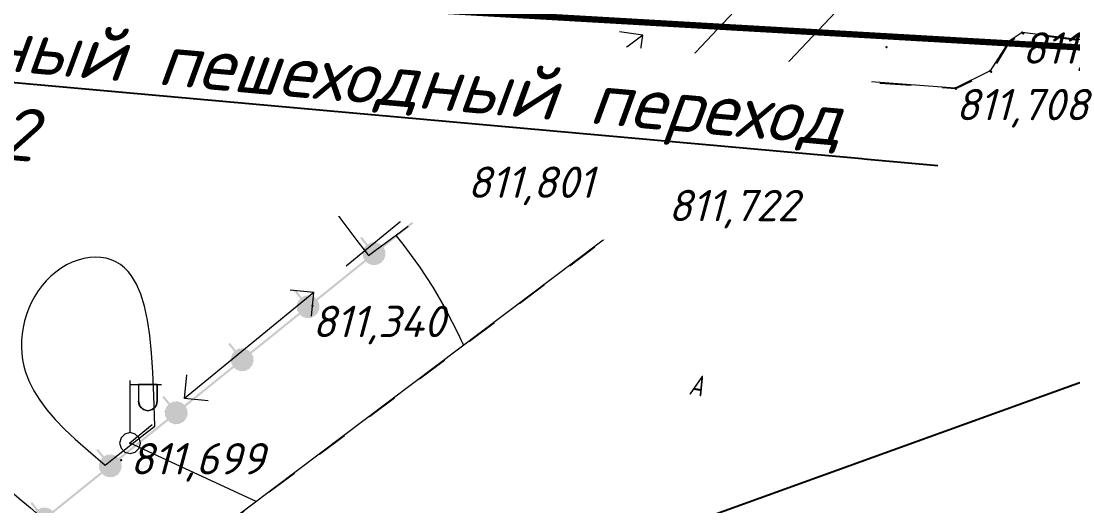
# Model space of a CAD drawing. Header units: metres. Extents: x 629572 to 645168, y 4785785 to 4790166.
# Drawn here: x 635490.9 to 635541.3, y 4788106.6 to 4788129.8 of the extents above; entities that cross this region are included whole.
import ezdxf
from ezdxf import colors
from ezdxf.entities.mleader import LeaderData, LeaderLine
from ezdxf.math import Vec2, Vec3

# ---------------------------------------------------------------- set-up
doc = ezdxf.new("R2010")
doc.units = ezdxf.units.M
for name, pattern in [('Сплошная', [0]), ('Сплошная_0_50', [0]), ('Штриховая 1.5-1.5', [3, 1.5, -1.5])]:
    doc.linetypes.add(name, pattern=pattern)
doc.layers.get('0').update_dxf_attribs({"linetype": 'CONTINUOUS'})
for name, color, linetype in [('Горизонтали', 7, 'CONTINUOUS'), ('Дороги', 7, 'CONTINUOUS'), ('Здания и строения', 7, 'CONTINUOUS'), ('красная линия', 7, 'CONTINUOUS'), ('Нурсултан', 7, 'CONTINUOUS'), ('Ограды металлические (H более 1м) на металлических круглых столбах с шагом', 7, 'CONTINUOUS'), ('пересечения с комуникациями', 7, 'CONTINUOUS'), ('Проезжие части улиц и тротуаров (без бортового камня)', 7, 'CONTINUOUS'), ('Тротуары и пешеходные дорожки (бордюр)', 7, 'CONTINUOUS'), ('Фонарь электр._ на мет.столб', 7, 'CONTINUOUS')]:
    doc.layers.add(name, color=color, linetype=linetype)
doc.layers.add('ЛЭП н.напряж. подзем.', color=10, linetype='SIL_KAB_NIZVOLT', lineweight=13)
doc.styles.add('ISOCPEUR', font='isocpeui.ttf')
doc.styles.get("Standard").update_dxf_attribs({"font": 'isocpeui.ttf'})
doc.linetypes.add('SIL_KAB_NIZVOLT', pattern='A,1,["<",Standard,S=1.6,R=0,X=-1,Y=-0.8],6,0,1,[">",Standard,S=1.6,R=0,X=-0.8,Y=-0.8],-2,8,-2', length=20)

# ---------------------------------------------------------------- blocks, each defined once
blk = doc.blocks.new('34 - 110.1.1 фонарь на  метал.столб')
at = {"color": 7, "linetype": 'Continuous', "lineweight": 0, "flags": 128}
for points in [[(0, 0.5), (0, 3)], [(0, 2.8), (1.5, 2.8)], [(0.4, 2.8), (0.4, 2)], [(1.3, 2.8), (1.3, 2)], [(1.3, 2), (1.266, 1.828), (1.168, 1.682), (1.022, 1.584), (0.85, 1.55), (0.678, 1.584), (0.532, 1.682), (0.434, 1.828), (0.4, 2)]]:
    blk.add_lwpolyline(points, dxfattribs=at)
at = {"color": 7, "linetype": 'Continuous', "lineweight": 0, "true_color": 0xffffff, "flags": 128}
blk.add_lwpolyline([(1.3, 2.8), (0.4, 2.8), (0.4, 2), (0.46, 1.775), (0.625, 1.61), (0.85, 1.55), (1.075, 1.61), (1.24, 1.775), (1.3, 2), (1.3, 2.8)], close=True, dxfattribs=at)
at = {"color": 7, "linetype": 'Continuous', "lineweight": 0, "flags": 128}
blk.add_lwpolyline([(0, 0.5), (-0.25, 0.433), (-0.433, 0.25), (-0.5, 0), (-0.433, -0.25), (-0.25, -0.433), (0, -0.5), (0.25, -0.433), (0.433, -0.25), (0.5, 0), (0.433, 0.25), (0.25, 0.433), (0, 0.5)], close=True, dxfattribs=at)
at = {"color": 7, "style": 'ISOCPEUR', "flags": 1}
for tag in ['X', 'Отметка', 'Имя объекта CREDO-III', 'Код объекта CREDO-III', 'Y']:
    blk.add_attdef(tag, (0, 0), '', height=2.5, dxfattribs=at)

msp = doc.modelspace()

# ---------------------------------------------------------------- hatches: boundary and pattern name
at = {"layer": 'Ограды металлические (H более 1м) на металлических круглых столбах с шагом'}
for points in [[(635522.393, 4788126.142), (635523.209, 4788126.909), (635523.183, 4788126.937), (635523.141, 4788126.981), (635522.324, 4788126.215), (635522.199, 4788126.304), (635522.186, 4788126.286), (635522.194, 4788126.298), (635522.199, 4788126.304), (635522.181, 4788126.312), (635522.17, 4788126.264), (635522.181, 4788126.312), (635522.113, 4788126.295), (635522.181, 4788126.312), (635521.991, 4788126.356), (635521.981, 4788126.359), (635521.972, 4788126.357), (635521.927, 4788126.324), (635521.899, 4788126.303), (635521.972, 4788126.357), (635521.779, 4788126.325), (635521.787, 4788126.276), (635521.784, 4788126.293), (635521.779, 4788126.325), (635521.761, 4788126.318), (635521.787, 4788126.276), (635521.761, 4788126.318), (635521.63, 4788126.237), (635521.316, 4788126.571), (635521.28, 4788126.537), (635521.451, 4788126.355), (635521.587, 4788126.21), (635521.588, 4788126.208), (635521.615, 4788126.18), (635521.615, 4788126.18), (635521.622, 4788126.173), (635521.628, 4788126.166), (635521.629, 4788126.165), (635521.629, 4788126.165), (635522.271, 4788125.481), (635522.275, 4788125.477), (635522.306, 4788125.443), (635522.34, 4788125.408), (635522.341, 4788125.406), (635522.347, 4788125.414), (635522.449, 4788125.557), (635522.46, 4788125.573), (635522.468, 4788125.591), (635522.497, 4788125.716), (635522.512, 4788125.781), (635522.515, 4788125.791), (635522.513, 4788125.8), (635522.497, 4788125.798), (635522.464, 4788125.792), (635522.513, 4788125.8), (635522.506, 4788125.845), (635522.481, 4788125.993), (635522.432, 4788125.985), (635522.481, 4788125.993), (635522.479, 4788126.003), (635522.474, 4788126.011), (635522.468, 4788126.007), (635522.451, 4788125.997), (635522.474, 4788126.011)], [(635514.096, 4788123.22), (635517.023, 4788122.789), (635517.038, 4788122.888), (635514.111, 4788123.319), (635514.103, 4788123.473), (635514.098, 4788123.491), (635514.043, 4788123.534), (635514.098, 4788123.491), (635514.014, 4788123.668), (635513.969, 4788123.646), (635513.999, 4788123.661), (635514.014, 4788123.668), (635514.003, 4788123.683), (635513.858, 4788123.814), (635513.851, 4788123.821), (635513.841, 4788123.824), (635513.825, 4788123.777), (635513.841, 4788123.824), (635513.821, 4788123.822), (635513.74, 4788123.811), (635513.841, 4788123.824), (635513.696, 4788123.876), (635513.763, 4788124.33), (635513.714, 4788124.337), (635513.677, 4788124.09), (635513.642, 4788123.853), (635513.642, 4788123.853), (635513.641, 4788123.843), (635513.639, 4788123.833), (635513.639, 4788123.833), (635513.633, 4788123.792), (635513.503, 4788122.904), (635513.495, 4788122.853), (635513.488, 4788122.805), (635513.488, 4788122.803), (635513.498, 4788122.803), (635513.673, 4788122.812), (635513.693, 4788122.813), (635513.702, 4788122.814), (635513.711, 4788122.818), (635513.827, 4788122.873), (635513.888, 4788122.902), (635513.897, 4788122.906), (635513.903, 4788122.913), (635513.891, 4788122.924), (635513.866, 4788122.947), (635513.903, 4788122.913), (635513.934, 4788122.947), (635514.034, 4788123.058), (635514.044, 4788123.075), (635514.037, 4788123.077), (635513.997, 4788123.091), (635514.044, 4788123.075)], [(635511.402, 4788121.541), (635513.599, 4788123.309), (635513.54, 4788123.383), (635513.537, 4788123.387), (635511.339, 4788121.619), (635511.221, 4788121.718), (635511.204, 4788121.728), (635511.189, 4788121.68), (635511.212, 4788121.708), (635511.189, 4788121.68), (635511.204, 4788121.728), (635511.018, 4788121.786), (635511.012, 4788121.767), (635511.013, 4788121.77), (635511.018, 4788121.786), (635511.009, 4788121.789), (635510.999, 4788121.788), (635510.804, 4788121.771), (635510.809, 4788121.721), (635510.786, 4788121.765), (635510.774, 4788121.749), (635510.749, 4788121.713), (635510.786, 4788121.765), (635510.649, 4788121.694), (635510.361, 4788122.052), (635510.283, 4788121.989), (635510.571, 4788121.631), (635510.485, 4788121.529), (635510.472, 4788121.513), (635510.463, 4788121.496), (635510.494, 4788121.486), (635510.511, 4788121.481), (635510.463, 4788121.496), (635510.424, 4788121.374), (635510.404, 4788121.31), (635510.401, 4788121.301), (635510.402, 4788121.291), (635510.406, 4788121.245), (635510.42, 4788121.096), (635510.425, 4788121.078), (635510.432, 4788121.081), (635510.432, 4788121.081), (635510.425, 4788121.078), (635510.515, 4788120.905), (635510.52, 4788120.896), (635510.528, 4788120.889), (635510.553, 4788120.92), (635510.528, 4788120.889), (635510.626, 4788120.867), (635510.587, 4788120.876), (635510.528, 4788120.889), (635510.677, 4788120.764), (635510.685, 4788120.758), (635510.694, 4788120.755), (635510.763, 4788120.767), (635510.694, 4788120.755), (635510.88, 4788120.696), (635510.89, 4788120.693), (635510.9, 4788120.694), (635510.947, 4788120.724), (635510.976, 4788120.742), (635510.9, 4788120.694), (635511.094, 4788120.712), (635511.113, 4788120.717), (635511.125, 4788120.734), (635511.172, 4788120.801), (635511.113, 4788120.717), (635511.286, 4788120.807), (635511.295, 4788120.812), (635511.301, 4788120.82), (635511.27, 4788120.845), (635511.301, 4788120.82), (635511.413, 4788120.954), (635511.426, 4788120.969), (635511.388, 4788121.001), (635511.426, 4788120.969), (635511.433, 4788120.977), (635511.436, 4788120.986), (635511.405, 4788120.996), (635511.402, 4788120.997), (635511.436, 4788120.986), (635511.474, 4788121.109), (635511.494, 4788121.172), (635511.497, 4788121.182), (635511.496, 4788121.192), (635511.492, 4788121.237), (635511.479, 4788121.386), (635511.429, 4788121.382), (635511.479, 4788121.386), (635511.478, 4788121.396), (635511.473, 4788121.405), (635511.467, 4788121.401), (635511.467, 4788121.401), (635511.473, 4788121.405)], [(635519.793, 4788123.537), (635519.732, 4788123.572), (635519.707, 4788123.587), (635519.468, 4788123.167), (635518.73, 4788122.638), (635518.118, 4788122.729), (635518.111, 4788122.882), (635518.061, 4788122.88), (635518.103, 4788122.882), (635518.111, 4788122.882), (635518.106, 4788122.901), (635518.05, 4788122.944), (635518.106, 4788122.901), (635518.022, 4788123.078), (635517.991, 4788123.063), (635518.007, 4788123.07), (635518.022, 4788123.078), (635518.018, 4788123.087), (635518.011, 4788123.093), (635517.977, 4788123.056), (635518.011, 4788123.093), (635517.957, 4788123.108), (635517.923, 4788123.117), (635518.011, 4788123.093), (635517.866, 4788123.224), (635517.832, 4788123.187), (635517.849, 4788123.234), (635517.829, 4788123.231), (635517.749, 4788123.221), (635517.849, 4788123.234), (635517.704, 4788123.286), (635517.771, 4788123.74), (635517.672, 4788123.754), (635517.605, 4788123.3), (635517.471, 4788123.294), (635517.451, 4788123.293), (635517.432, 4788123.288), (635517.446, 4788123.259), (635517.454, 4788123.243), (635517.432, 4788123.288), (635517.316, 4788123.233), (635517.256, 4788123.204), (635517.24, 4788123.193), (635517.253, 4788123.182), (635517.278, 4788123.159), (635517.24, 4788123.193), (635517.21, 4788123.159), (635517.11, 4788123.048), (635517.147, 4788123.014), (635517.11, 4788123.048), (635517.1, 4788123.031), (635517.107, 4788123.029), (635517.128, 4788123.021), (635517.1, 4788123.031), (635517.034, 4788122.848), (635517.071, 4788122.834), (635517.072, 4788122.834), (635517.034, 4788122.848), (635517.031, 4788122.838), (635517.031, 4788122.828), (635517.041, 4788122.633), (635517.041, 4788122.623), (635517.046, 4788122.614), (635517.129, 4788122.438), (635517.141, 4788122.422), (635517.174, 4788122.46), (635517.141, 4788122.422), (635517.286, 4788122.292), (635517.293, 4788122.285), (635517.302, 4788122.282), (635517.319, 4788122.329), (635517.302, 4788122.282), (635517.323, 4788122.284), (635517.4, 4788122.294), (635517.302, 4788122.282), (635517.486, 4788122.216), (635517.496, 4788122.213), (635517.505, 4788122.213), (635517.68, 4788122.222), (635517.7, 4788122.223), (635517.71, 4788122.224), (635517.719, 4788122.228), (635517.835, 4788122.283), (635517.895, 4788122.311), (635517.911, 4788122.323), (635517.899, 4788122.334), (635517.874, 4788122.357), (635517.911, 4788122.323), (635517.942, 4788122.357), (635518.042, 4788122.468), (635518.005, 4788122.501), (635518.024, 4788122.495), (635518.005, 4788122.501), (635518.042, 4788122.468), (635518.049, 4788122.475), (635518.052, 4788122.484), (635518.104, 4788122.63), (635518.736, 4788122.537), (635518.739, 4788122.559), (635518.743, 4788122.586), (635518.759, 4788122.564), (635518.772, 4788122.545), (635519.535, 4788123.092), (635519.506, 4788123.133), (635519.549, 4788123.108)], [(635517.866, 4788123.224), (635517.859, 4788123.231), (635517.849, 4788123.234), (635517.832, 4788123.187), (635517.844, 4788123.2)], [(635510.804, 4788121.771), (635510.794, 4788121.77), (635510.786, 4788121.765), (635510.809, 4788121.721), (635510.807, 4788121.739)], [(635508.246, 4788119.002), (635510.551, 4788120.857), (635510.489, 4788120.935), (635508.183, 4788119.08), (635508.065, 4788119.179), (635508.057, 4788119.185), (635508.048, 4788119.188), (635508.033, 4788119.141), (635508.048, 4788119.188), (635507.862, 4788119.247), (635507.847, 4788119.199), (635507.842, 4788119.249), (635507.795, 4788119.219), (635507.783, 4788119.211), (635507.842, 4788119.249), (635507.648, 4788119.232), (635507.652, 4788119.19), (635507.651, 4788119.199), (635507.648, 4788119.232), (635507.629, 4788119.226), (635507.618, 4788119.21), (635507.57, 4788119.142), (635507.629, 4788119.226), (635507.493, 4788119.155), (635507.205, 4788119.512), (635507.127, 4788119.45), (635507.415, 4788119.092), (635507.329, 4788118.989), (635507.316, 4788118.974), (635507.354, 4788118.942), (635507.316, 4788118.974), (635507.307, 4788118.957), (635507.337, 4788118.947), (635507.34, 4788118.946), (635507.307, 4788118.957), (635507.268, 4788118.834), (635507.248, 4788118.771), (635507.296, 4788118.756), (635507.246, 4788118.751), (635507.25, 4788118.706), (635507.263, 4788118.557), (635507.264, 4788118.547), (635507.269, 4788118.538), (635507.275, 4788118.542), (635507.313, 4788118.561), (635507.269, 4788118.538), (635507.359, 4788118.365), (635507.393, 4788118.383), (635507.394, 4788118.384), (635507.359, 4788118.365), (635507.364, 4788118.357), (635507.371, 4788118.35), (635507.469, 4788118.328), (635507.431, 4788118.337), (635507.371, 4788118.35), (635507.521, 4788118.225), (635507.528, 4788118.219), (635507.538, 4788118.216), (635507.724, 4788118.157), (635507.739, 4788118.205), (635507.729, 4788118.173), (635507.724, 4788118.157), (635507.734, 4788118.154), (635507.743, 4788118.155), (635507.791, 4788118.185), (635507.808, 4788118.195), (635507.743, 4788118.155), (635507.938, 4788118.172), (635507.956, 4788118.178), (635507.968, 4788118.194), (635508.016, 4788118.261), (635507.956, 4788118.178), (635508.129, 4788118.268), (635508.138, 4788118.273), (635508.145, 4788118.28), (635508.257, 4788118.415), (635508.27, 4788118.43), (635508.279, 4788118.447), (635508.248, 4788118.457), (635508.232, 4788118.462), (635508.279, 4788118.447), (635508.318, 4788118.569), (635508.338, 4788118.633), (635508.29, 4788118.648), (635508.338, 4788118.633), (635508.341, 4788118.643), (635508.34, 4788118.652), (635508.336, 4788118.698), (635508.323, 4788118.847), (635508.317, 4788118.866), (635508.31, 4788118.862), (635508.273, 4788118.842), (635508.317, 4788118.866)], [(635507.862, 4788119.247), (635507.852, 4788119.25), (635507.842, 4788119.249), (635507.847, 4788119.199), (635507.857, 4788119.231)], [(635505.089, 4788116.463), (635507.395, 4788118.318), (635507.332, 4788118.395), (635505.027, 4788116.541), (635504.909, 4788116.64), (635504.901, 4788116.646), (635504.891, 4788116.649), (635504.823, 4788116.637), (635504.891, 4788116.649), (635504.705, 4788116.707), (635504.696, 4788116.71), (635504.686, 4788116.71), (635504.69, 4788116.66), (635504.686, 4788116.71), (635504.639, 4788116.68), (635504.61, 4788116.661), (635504.686, 4788116.71), (635504.492, 4788116.692), (635504.473, 4788116.687), (635504.496, 4788116.642), (635504.473, 4788116.687), (635504.461, 4788116.67), (635504.414, 4788116.603), (635504.473, 4788116.687), (635504.336, 4788116.616), (635504.049, 4788116.973), (635503.971, 4788116.91), (635504.258, 4788116.553), (635504.172, 4788116.45), (635504.16, 4788116.435), (635504.198, 4788116.403), (635504.16, 4788116.435), (635504.153, 4788116.427), (635504.15, 4788116.418), (635504.181, 4788116.408), (635504.184, 4788116.407), (635504.15, 4788116.418), (635504.112, 4788116.295), (635504.092, 4788116.231), (635504.139, 4788116.216), (635504.092, 4788116.231), (635504.09, 4788116.212), (635504.094, 4788116.167), (635504.107, 4788116.018), (635504.157, 4788116.022), (635504.107, 4788116.018), (635504.108, 4788116.008), (635504.112, 4788115.999), (635504.203, 4788115.826), (635504.207, 4788115.817), (635504.215, 4788115.811), (635504.241, 4788115.842), (635504.215, 4788115.811), (635504.364, 4788115.686), (635504.382, 4788115.676), (635504.568, 4788115.618), (635504.587, 4788115.616), (635504.583, 4788115.666), (635504.573, 4788115.635), (635504.583, 4788115.666), (635504.587, 4788115.616), (635504.781, 4788115.633), (635504.777, 4788115.683), (635504.779, 4788115.665), (635504.781, 4788115.633), (635504.791, 4788115.634), (635504.8, 4788115.638), (635504.973, 4788115.729), (635504.955, 4788115.764), (635504.973, 4788115.729), (635504.982, 4788115.733), (635504.988, 4788115.741), (635505.101, 4788115.875), (635505.114, 4788115.891), (635505.123, 4788115.908), (635505.092, 4788115.917), (635505.075, 4788115.923), (635505.123, 4788115.908), (635505.161, 4788116.03), (635505.181, 4788116.094), (635505.183, 4788116.113), (635505.179, 4788116.158), (635505.166, 4788116.307), (635505.116, 4788116.303), (635505.166, 4788116.307), (635505.161, 4788116.326)], [(635507.248, 4788118.771), (635507.245, 4788118.761), (635507.246, 4788118.751), (635507.262, 4788118.753), (635507.296, 4788118.756)], [(635501.933, 4788113.923), (635504.239, 4788115.778), (635504.176, 4788115.856), (635501.87, 4788114.001), (635501.752, 4788114.1), (635501.735, 4788114.11), (635501.549, 4788114.168), (635501.54, 4788114.171), (635501.53, 4788114.17), (635501.335, 4788114.153), (635501.34, 4788114.103), (635501.317, 4788114.148), (635501.305, 4788114.131), (635501.28, 4788114.095), (635501.317, 4788114.148), (635501.18, 4788114.076), (635500.892, 4788114.434), (635500.814, 4788114.371), (635501.102, 4788114.014), (635501.016, 4788113.911), (635501.003, 4788113.895), (635500.994, 4788113.878), (635501.025, 4788113.869), (635501.042, 4788113.863), (635500.994, 4788113.878), (635500.955, 4788113.756), (635500.935, 4788113.692), (635500.933, 4788113.673), (635500.937, 4788113.628), (635500.95, 4788113.478), (635500.956, 4788113.46), (635500.963, 4788113.463), (635500.963, 4788113.463), (635500.956, 4788113.46), (635501.046, 4788113.287), (635501.051, 4788113.278), (635501.058, 4788113.272), (635501.084, 4788113.302), (635501.058, 4788113.272), (635501.156, 4788113.249), (635501.118, 4788113.258), (635501.058, 4788113.272), (635501.208, 4788113.146), (635501.216, 4788113.14), (635501.225, 4788113.137), (635501.294, 4788113.149), (635501.225, 4788113.137), (635501.411, 4788113.079), (635501.421, 4788113.076), (635501.431, 4788113.076), (635501.478, 4788113.106), (635501.507, 4788113.125), (635501.431, 4788113.076), (635501.625, 4788113.094), (635501.644, 4788113.099), (635501.656, 4788113.116), (635501.703, 4788113.183), (635501.644, 4788113.099), (635501.817, 4788113.189), (635501.826, 4788113.194), (635501.832, 4788113.202), (635501.801, 4788113.227), (635501.832, 4788113.202), (635501.944, 4788113.336), (635501.957, 4788113.351), (635501.919, 4788113.383), (635501.957, 4788113.351), (635501.964, 4788113.359), (635501.967, 4788113.368), (635501.936, 4788113.378), (635501.933, 4788113.379), (635501.967, 4788113.368), (635502.005, 4788113.491), (635502.025, 4788113.554), (635501.977, 4788113.569), (635501.978, 4788113.57), (635501.977, 4788113.569), (635502.025, 4788113.554), (635502.027, 4788113.574), (635502.023, 4788113.619), (635502.01, 4788113.768), (635501.96, 4788113.764), (635502.01, 4788113.768), (635502.009, 4788113.778), (635502.004, 4788113.787)], [(635501.335, 4788114.153), (635501.325, 4788114.152), (635501.317, 4788114.148), (635501.34, 4788114.103), (635501.338, 4788114.121)], [(635498.777, 4788111.384), (635501.082, 4788113.239), (635501.02, 4788113.317), (635498.714, 4788111.462), (635498.596, 4788111.561), (635498.588, 4788111.567), (635498.579, 4788111.57), (635498.564, 4788111.523), (635498.579, 4788111.57), (635498.393, 4788111.629), (635498.378, 4788111.581), (635498.388, 4788111.613), (635498.393, 4788111.629), (635498.383, 4788111.632), (635498.373, 4788111.631), (635498.326, 4788111.601), (635498.314, 4788111.594), (635498.373, 4788111.631), (635498.179, 4788111.614), (635498.183, 4788111.564), (635498.182, 4788111.581), (635498.179, 4788111.614), (635498.16, 4788111.608), (635498.148, 4788111.592), (635498.101, 4788111.525), (635498.16, 4788111.608), (635498.024, 4788111.537), (635497.736, 4788111.895), (635497.658, 4788111.832), (635497.946, 4788111.474), (635497.86, 4788111.371), (635497.847, 4788111.356), (635497.837, 4788111.339), (635497.868, 4788111.329), (635497.885, 4788111.324), (635497.837, 4788111.339), (635497.799, 4788111.217), (635497.779, 4788111.153), (635497.827, 4788111.138), (635497.777, 4788111.133), (635497.781, 4788111.088), (635497.794, 4788110.939), (635497.795, 4788110.929), (635497.8, 4788110.92), (635497.806, 4788110.924), (635497.844, 4788110.944), (635497.8, 4788110.92), (635497.89, 4788110.747), (635497.924, 4788110.765), (635497.925, 4788110.766), (635497.89, 4788110.747), (635497.895, 4788110.739), (635497.902, 4788110.732), (635498, 4788110.71), (635497.962, 4788110.719), (635497.902, 4788110.732), (635498.052, 4788110.607), (635498.059, 4788110.601), (635498.069, 4788110.598), (635498.255, 4788110.539), (635498.27, 4788110.587), (635498.26, 4788110.555), (635498.255, 4788110.539), (635498.264, 4788110.536), (635498.274, 4788110.537), (635498.322, 4788110.567), (635498.339, 4788110.578), (635498.274, 4788110.537), (635498.469, 4788110.554), (635498.487, 4788110.56), (635498.499, 4788110.576), (635498.547, 4788110.644), (635498.487, 4788110.56), (635498.66, 4788110.65), (635498.669, 4788110.655), (635498.676, 4788110.662), (635498.788, 4788110.797), (635498.801, 4788110.812), (635498.81, 4788110.829), (635498.779, 4788110.839), (635498.762, 4788110.844), (635498.81, 4788110.829), (635498.849, 4788110.951), (635498.869, 4788111.015), (635498.821, 4788111.03), (635498.869, 4788111.015), (635498.872, 4788111.025), (635498.871, 4788111.035), (635498.867, 4788111.08), (635498.854, 4788111.229), (635498.848, 4788111.248), (635498.841, 4788111.244), (635498.804, 4788111.225), (635498.848, 4788111.248)], [(635495.62, 4788108.845), (635497.926, 4788110.7), (635497.863, 4788110.778), (635495.558, 4788108.923), (635495.44, 4788109.022), (635495.432, 4788109.028), (635495.422, 4788109.031), (635495.407, 4788108.983), (635495.422, 4788109.031), (635495.354, 4788109.019), (635495.422, 4788109.031), (635495.236, 4788109.09), (635495.227, 4788109.093), (635495.217, 4788109.092), (635495.17, 4788109.062), (635495.141, 4788109.044), (635495.217, 4788109.092), (635495.023, 4788109.074), (635495.004, 4788109.069), (635494.992, 4788109.052), (635494.945, 4788108.985), (635495.004, 4788109.069), (635494.867, 4788108.998), (635494.58, 4788109.355), (635494.502, 4788109.293), (635494.789, 4788108.935), (635494.703, 4788108.832), (635494.69, 4788108.817), (635494.729, 4788108.785), (635494.69, 4788108.817), (635494.684, 4788108.809), (635494.681, 4788108.8), (635494.712, 4788108.79), (635494.714, 4788108.789), (635494.681, 4788108.8), (635494.643, 4788108.677), (635494.623, 4788108.614), (635494.621, 4788108.594), (635494.625, 4788108.549), (635494.638, 4788108.4), (635494.688, 4788108.404), (635494.638, 4788108.4), (635494.639, 4788108.39), (635494.643, 4788108.381), (635494.734, 4788108.208), (635494.738, 4788108.199), (635494.746, 4788108.193), (635494.771, 4788108.224), (635494.746, 4788108.193), (635494.895, 4788108.068), (635494.913, 4788108.058), (635495.099, 4788108), (635495.118, 4788107.998), (635495.114, 4788108.048), (635495.104, 4788108.017), (635495.114, 4788108.048), (635495.118, 4788107.998), (635495.312, 4788108.015), (635495.308, 4788108.065), (635495.31, 4788108.047), (635495.312, 4788108.015), (635495.322, 4788108.016), (635495.331, 4788108.021), (635495.343, 4788108.037), (635495.368, 4788108.073), (635495.331, 4788108.021), (635495.504, 4788108.111), (635495.486, 4788108.146), (635495.504, 4788108.111), (635495.513, 4788108.115), (635495.519, 4788108.123), (635495.632, 4788108.257), (635495.644, 4788108.273), (635495.654, 4788108.29), (635495.623, 4788108.299), (635495.606, 4788108.305), (635495.654, 4788108.29), (635495.692, 4788108.412), (635495.712, 4788108.476), (635495.714, 4788108.495), (635495.71, 4788108.541), (635495.697, 4788108.69), (635495.647, 4788108.685), (635495.697, 4788108.69), (635495.692, 4788108.708)], [(635497.779, 4788111.153), (635497.776, 4788111.143), (635497.777, 4788111.133), (635497.793, 4788111.135), (635497.827, 4788111.138)], [(635492.464, 4788106.306), (635494.77, 4788108.16), (635494.707, 4788108.238), (635492.401, 4788106.384), (635492.283, 4788106.482), (635492.266, 4788106.492), (635492.08, 4788106.55), (635492.074, 4788106.531), (635492.075, 4788106.534), (635492.08, 4788106.55), (635492.07, 4788106.553), (635492.061, 4788106.552), (635491.866, 4788106.535), (635491.871, 4788106.485), (635491.869, 4788106.503), (635491.866, 4788106.535), (635491.856, 4788106.534), (635491.848, 4788106.53), (635491.836, 4788106.513), (635491.811, 4788106.478), (635491.848, 4788106.53), (635491.711, 4788106.458), (635491.423, 4788106.816), (635491.345, 4788106.753), (635491.633, 4788106.396), (635491.547, 4788106.293), (635491.534, 4788106.278), (635491.527, 4788106.265), (635491.53, 4788106.261), (635491.492, 4788106.145), (635491.47, 4788106.082), (635491.468, 4788106.062), (635491.484, 4788106.063), (635491.518, 4788106.066), (635491.468, 4788106.062), (635491.471, 4788106.017), (635491.481, 4788105.868), (635491.482, 4788105.858), (635491.486, 4788105.849), (635491.493, 4788105.852), (635491.531, 4788105.871), (635491.486, 4788105.849), (635491.573, 4788105.674), (635491.608, 4788105.691), (635491.609, 4788105.692), (635491.573, 4788105.674), (635491.578, 4788105.665), (635491.585, 4788105.659), (635491.732, 4788105.531), (635491.74, 4788105.524), (635491.749, 4788105.521), (635491.934, 4788105.459), (635491.95, 4788105.506), (635491.94, 4788105.475), (635491.934, 4788105.459), (635491.944, 4788105.456), (635491.954, 4788105.456), (635492.002, 4788105.485), (635492.031, 4788105.503), (635491.954, 4788105.456), (635492.148, 4788105.47), (635492.154, 4788105.47), (635492.153, 4788105.471), (635492.148, 4788105.478), (635492.121, 4788105.513), (635492.119, 4788105.515), (635492.118, 4788105.516), (635492.108, 4788105.529), (635492.097, 4788105.543), (635492.08, 4788105.565), (635492.028, 4788105.633), (635491.844, 4788105.871), (635492.032, 4788105.637), (635491.72, 4788106.344), (635492.032, 4788105.637), (635492.086, 4788105.57), (635492.093, 4788105.562), (635492.115, 4788105.534), (635492.116, 4788105.533), (635492.121, 4788105.526), (635492.155, 4788105.484), (635492.152, 4788105.516), (635492.153, 4788105.508), (635492.155, 4788105.484), (635492.161, 4788105.477), (635492.175, 4788105.481), (635492.186, 4788105.498), (635492.234, 4788105.565), (635492.175, 4788105.481), (635492.348, 4788105.572), (635492.357, 4788105.576), (635492.363, 4788105.584), (635492.332, 4788105.609), (635492.363, 4788105.584), (635492.475, 4788105.718), (635492.488, 4788105.733), (635492.45, 4788105.765), (635492.488, 4788105.733), (635492.495, 4788105.741), (635492.497, 4788105.75), (635492.467, 4788105.76), (635492.464, 4788105.761), (635492.497, 4788105.75), (635492.536, 4788105.873), (635492.556, 4788105.937), (635492.508, 4788105.952), (635492.509, 4788105.952), (635492.508, 4788105.952), (635492.556, 4788105.937), (635492.558, 4788105.956), (635492.554, 4788106.001), (635492.541, 4788106.15), (635492.54, 4788106.16), (635492.535, 4788106.169)]]:
    msp.add_hatch(color=7, dxfattribs=at).paths.add_polyline_path(points)

# ---------------------------------------------------------------- linework, layer by layer
at = {"layer": 'Горизонтали', "color": 34, "linetype": 'Сплошная', "lineweight": 0, "true_color": 0xa55200, "flags": 128}
for points, elevation in [([(635499.393, 4788133.887), (635500.188, 4788132.058), (635501.32, 4788129.479), (635502.286, 4788127.358), (635503.159, 4788125.531), (635503.928, 4788124.025), (635504.653, 4788122.726), (635505.397, 4788121.518), (635506.15, 4788120.415), (635506.97, 4788119.329), (635507.366, 4788118.825), (635507.495, 4788118.661), (635507.512, 4788118.639), (635507.532, 4788118.613)], 811.5), ([(635469.98, 4788120.119), (635470.696, 4788120.154), (635473.64, 4788120.297), (635474.434, 4788120.329), (635474.703, 4788120.313), (635474.89, 4788120.242), (635474.953, 4788120.214), (635474.966, 4788120.21), (635475.191, 4788120.079), (635475.72, 4788119.679), (635477.614, 4788118.146), (635480.567, 4788115.68), (635483.744, 4788112.993), (635487.1, 4788110.142), (635489.829, 4788107.818), (635489.829, 4788107.818), (635490.786, 4788107.003), (635491.341, 4788106.531), (635491.898, 4788106.056), (635491.977, 4788105.988)], 811), ([(635507.532, 4788118.613), (635507.847, 4788118.848), (635509.106, 4788119.788), (635509.42, 4788120.023)], 811.5), ([(635508.86, 4788119.561), (635509.165, 4788119.166), (635509.973, 4788118.079), (635510.616, 4788117.107), (635511.205, 4788116.073), (635511.849, 4788114.794), (635511.97, 4788114.546), (635512.013, 4788114.457), (635512.073, 4788114.332), (635512.081, 4788114.315)], 811.5), ([(635497.295, 4788110.453), (635497.251, 4788111.918), (635497.209, 4788113.036), (635497.147, 4788113.95), (635497.059, 4788114.782), (635496.943, 4788115.524), (635496.798, 4788116.187), (635496.624, 4788116.761), (635496.421, 4788117.247), (635496.19, 4788117.642), (635496.028, 4788117.848), (635495.848, 4788118.029), (635495.652, 4788118.183), (635495.44, 4788118.31), (635495.213, 4788118.41), (635494.972, 4788118.481), (635494.72, 4788118.524), (635494.458, 4788118.537), (635494.185, 4788118.52), (635493.907, 4788118.474), (635493.627, 4788118.398), (635493.349, 4788118.294), (635493.075, 4788118.162), (635492.81, 4788118.005), (635492.556, 4788117.824), (635492.317, 4788117.621), (635492.103, 4788117.409), (635491.903, 4788117.177), (635491.718, 4788116.928), (635491.549, 4788116.663), (635491.398, 4788116.383), (635491.266, 4788116.092), (635491.153, 4788115.792), (635491.062, 4788115.484), (635490.991, 4788115.173), (635490.942, 4788114.858), (635490.916, 4788114.544), (635490.911, 4788114.23), (635490.928, 4788113.92), (635490.968, 4788113.615), (635491.029, 4788113.316), (635491.112, 4788113.024), (635491.282, 4788112.588), (635491.509, 4788112.143), (635491.793, 4788111.691), (635492.135, 4788111.232), (635492.528, 4788110.772), (635492.978, 4788110.303), (635493.481, 4788109.828), (635494.104, 4788109.284), (635494.922, 4788108.584)], 811.5), ([(635494.922, 4788108.584), (635495.318, 4788108.896), (635496.899, 4788110.141), (635497.295, 4788110.453)], 811.5)]:
    msp.add_lwpolyline(points, dxfattribs=dict(at, elevation=elevation))
at = {"layer": 'Здания и строения', "color": 8, "linetype": 'Сплошная', "lineweight": 0, "flags": 128}
for points in [[(635525.212, 4788125.321), (635532.367, 4788132.921), (635529.814, 4788135.383), (635522.659, 4788127.783), (635525.212, 4788125.321)], [(635519.75, 4788123.562), (635521.876, 4788121.759), (635524.09, 4788124.005), (635521.964, 4788125.808), (635519.75, 4788123.562)]]:
    msp.add_lwpolyline(points, close=True, dxfattribs=at)
at = {"layer": 'ЛЭП н.напряж. подзем.', "color": 10, "linetype": 'Continuous', "lineweight": 13}
for p, q in [((635520.658, 4788129.161), (635517.457, 4788126.762)), ((635520.658, 4788129.161), (635519.538, 4788129.321)), ((635520.498, 4788128.041), (635520.658, 4788129.161)), ((635517.457, 4788126.762), (635514.256, 4788124.364)), ((635514.256, 4788124.364), (635514.416, 4788125.484)), ((635515.376, 4788124.203), (635514.256, 4788124.364)), ((635512.276, 4788122.88), (635509.549, 4788120.645)), ((635509.549, 4788120.645), (635506.455, 4788118.11)), ((635504.908, 4788116.842), (635501.814, 4788114.306)), ((635504.908, 4788116.842), (635503.782, 4788116.954)), ((635504.797, 4788115.716), (635504.908, 4788116.842)), ((635501.814, 4788114.306), (635498.721, 4788111.771)), ((635498.721, 4788111.771), (635498.832, 4788112.897)), ((635499.847, 4788111.659), (635498.721, 4788111.771)), ((635497.174, 4788110.503), (635496.108, 4788109.63)), ((635496.107, 4788109.64), (635498.505, 4788108.53)), ((635498.505, 4788108.53), (635502.135, 4788106.85))]:
    msp.add_line(p, q, dxfattribs=at)
at = {"layer": 'Нурсултан', "color": 7}
for p in [(635538.815, 4788129.299, 25.183), (635538.868, 4788129.25, 25.059), (635532.328, 4788128.593, 25.101), (635538.196, 4788128.883, 25.154), (635538.22, 4788128.838, 25.039), (635537.293, 4788127.463, 25.139), (635537.344, 4788127.413, 25.035), (635523.175, 4788126.945, 25.185), (635529.053, 4788127.127, 25.028), (635529.061, 4788127.073, 24.878), (635535.62, 4788126.632, 25.169), (635535.638, 4788126.59, 25.031), (635524.883, 4788125.018, 25.157), (635524.924, 4788124.966, 24.967), (635525.212, 4788125.321, 25.151), (635524.09, 4788124.005, 25.19), (635524.125, 4788123.978, 25.04), (635519.75, 4788123.562, 25.042), (635512.268, 4788122.874, 25.124), (635513.492, 4788123.315, 24.925), (635513.568, 4788123.348, 24.967), (635519.506, 4788123.133, 25.06), (635518.743, 4788122.586, 25.038), (635521.876, 4788121.759, 25.045), (635521.881, 4788121.7, 25.069), (635521.904, 4788121.678, 24.92), (635504.84, 4788116.208, 24.663), (635496.116, 4788109.636, 25.022), (635495.689, 4788108.811, 24.454)]:
    msp.add_point(p, dxfattribs=at)
at = {"layer": 'Проезжие части улиц и тротуаров (без бортового камня)', "linetype": 'Штриховая 1.5-1.5', "lineweight": 0, "flags": 128}
msp.add_lwpolyline([(635600.487, 4788127.733), (635598.147, 4788115.575), (635571.102, 4788120.514), (635571.86, 4788124.803), (635564.34, 4788125.891), (635559.603, 4788126.451), (635553.235, 4788127.417), (635538.868, 4788129.25), (635538.22, 4788128.838), (635537.344, 4788127.413), (635535.638, 4788126.59), (635529.061, 4788127.073), (635524.924, 4788124.966), (635524.125, 4788123.978), (635521.904, 4788121.678), (635496.311, 4788102.409), (635495.116, 4788101.492), (635492.668, 4788100.43), (635489.538, 4788099.998), (635488.364, 4788099.848)], dxfattribs=at)
at = {"layer": 'Тротуары и пешеходные дорожки (бордюр)', "color": 7, "linetype": 'Сплошная', "lineweight": 0, "flags": 128}
msp.add_lwpolyline([(635600.43, 4788127.738), (635598.138, 4788115.591), (635571.135, 4788120.529), (635571.879, 4788124.816), (635564.354, 4788125.926), (635559.517, 4788126.555), (635553.072, 4788127.486), (635538.815, 4788129.299), (635538.196, 4788128.883), (635537.293, 4788127.463), (635535.62, 4788126.632), (635529.053, 4788127.127), (635524.883, 4788125.018), (635524.107, 4788123.996), (635521.881, 4788121.7), (635496.301, 4788102.422), (635495.106, 4788101.506), (635492.658, 4788100.46), (635489.533, 4788100.023), (635488.36, 4788099.876)], dxfattribs=at)

# ---------------------------------------------------------------- block references
at = {"layer": 'Фонарь электр._ на мет.столб', "color": 7, "linetype": 'Continuous'}
for p in [(635512.268, 4788122.874), (635496.116, 4788109.636)]:
    msp.add_blockref('34 - 110.1.1 фонарь на  метал.столб', p, dxfattribs=at)

# ---------------------------------------------------------------- texts
at = {"layer": 'Дороги', "color": 0, "style": 'ISOCPEUR', "width": 0.75}
msp.add_text('А', height=1, rotation=350.5923, dxfattribs=at).set_placement((635522.83, 4788111.972))
at = {"layer": 'Нурсултан', "color": 251, "char_height": 1.5, "attachment_point": 1, "style": 'ISOCPEUR'}
for s, insert in [('811,860', (635538.815, 4788129.299, 25.183)), ('811,862', (635523.175, 4788126.945, 25.185)), ('811,708', (635535.638, 4788126.59, 25.031)), ('811,801', (635512.268, 4788122.874, 25.124)), ('811,722', (635521.876, 4788121.759, 25.045)), ('811,340', (635504.84, 4788116.208, 24.663)), ('811,699', (635496.116, 4788109.636, 25.022))]:
    msp.add_mtext(s, dxfattribs=dict(at, insert=insert))

# ---------------------------------------------------------------- next in the draw order: leaders
at = {"layer": 'пересечения с комуникациями'}
ml = msp.add_multileader_mtext('Standard', dxfattribs=at)
ml.set_content('ЛЭП 10кВ 3пр\\PПК0+31,32', color=256, style='ISOCPEUR')
ml.set_leader_properties()
ml.build(insert=Vec2(0, 0))
ml.multileader.update_dxf_attribs({"text_left_attachment_type": 6, "text_right_attachment_type": 6, "dogleg_length": 0.36, "arrow_head_size": 2})
ctx = ml.context
ctx.base_point, ctx.char_height, ctx.arrow_head_size, ctx.plane_origin, ctx.plane_x_axis, ctx.plane_y_axis = Vec3(635546.453, 4788114.104, 0.005), 2.53, 2, Vec3(635500.833, 4788107.419, 0.005), Vec3(0.984808, -0.173648), Vec3(0.173648, 0.984808)
ctx.left_attachment, ctx.right_attachment = 6, 6
notes = []
notes.append((ctx, [(0, (1, 1, 0), (635546.099, 4788114.167, 0.005), (0.984808, -0.173648), 0.36, [(0, [(635512.426, 4788102.024, 0.005)], 0, [])])]))
ctx.mtext.insert, ctx.mtext.text_direction, ctx.mtext.rotation, ctx.mtext.flow_direction = Vec3(635548.95, 4788116.747, 0.005), Vec3(0.984808, -0.173648), 6.108652, 5
ctx.mtext.has_bg_fill, ctx.mtext.bg_color, ctx.mtext.bg_scale_factor, ctx.mtext.bg_transparency, ctx.mtext.use_window_bg_color = 1, -1027028792, 1.5, 0, 1
for ctx, leaders in notes:
    for number, flags, end, landing, length, lines in leaders:
        leader = LeaderData()
        leader.index, (leader.has_last_leader_line, leader.has_dogleg_vector, leader.attachment_direction) = number, flags
        leader.last_leader_point, leader.dogleg_vector, leader.dogleg_length = Vec3(end), Vec3(landing), length
        for number, points, colour, breaks in lines:
            line = LeaderLine()
            line.index, line.vertices, line.color, line.breaks = number, Vec3.list(points), colors.encode_raw_color(colour), breaks
            leader.lines.append(line)
        ctx.leaders.append(leader)

# ---------------------------------------------------------------- next in the draw order: linework, layer by layer
at = {"layer": 'красная линия', "color": 1, "linetype": 'Сплошная_0_50', "lineweight": 0, "true_color": 0xff0000, "const_width": 0.3, "elevation": 794.579, "flags": 128}
msp.add_lwpolyline([(638818.848, 4788579.098), (638434.543, 4788398.115), (637986.142, 4788195.6), (637994.638, 4788176.414), (637942.139, 4788165.191), (637935.75, 4788162.9), (637919.94, 4788203.086), (637884.756, 4788191.01), (637897.946, 4788150.802), (637875.631, 4788142.106), (637761.545, 4788134.606), (637700.256, 4788129.196), (637638.253, 4788120.005), (637581.946, 4788110.591), (637565.739, 4788106.898), (637558.254, 4788104.091), (637363.245, 4788069.304), (637293.147, 4788066.19), (637239.74, 4788053.996), (637240.261, 4788022.608), (637232.946, 4788021.41), (637162.138, 4788007.601), (637160.654, 4788026.311), (636775.64, 4787974.712), (636766.433, 4787974.403), (636737.136, 4787937.815), (636720.149, 4787935.806), (636516.153, 4787941.092), (636490.258, 4787949.803), (636394.84, 4787957.088), (636354.049, 4787969.885), (636316.148, 4787980.518), (636315.357, 4787987.294), (636135.738, 4788019.2), (636122.937, 4788021.29), (636105.848, 4788067.289), (636010.538, 4788080.603), (635985.153, 4788054.809), (635975.448, 4788047.792), (635905.965, 4788055.726), (635883.655, 4788057.997), (635666.752, 4788098.184), (635673.048, 4788121.002), (635509.85, 4788130.405), (635401.641, 4788148.595)], dxfattribs=at)

# ---------------------------------------------------------------- next in the draw order: leaders
at = {"layer": 'пересечения с комуникациями'}
ml = msp.add_multileader_mtext('Standard', dxfattribs=at)
ml.set_content('Надземный пешеходный переход\\PПК48+5,2', color=256, style='ISOCPEUR')
ml.set_leader_properties()
ml.build(insert=Vec2(0, 0))
ml.multileader.update_dxf_attribs({"text_left_attachment_type": 6, "text_right_attachment_type": 6, "dogleg_length": 0.36, "arrow_head_size": 2})
ctx = ml.context
ctx.base_point, ctx.char_height, ctx.arrow_head_size, ctx.plane_origin, ctx.plane_x_axis, ctx.plane_y_axis = Vec3(635475.726, 4788128.231), 2.53, 2, Vec3(635469.997, 4788086.003), Vec3(0.995999, -0.08936), Vec3(0.08936, 0.995999)
ctx.left_attachment, ctx.right_attachment = 6, 6
notes = []
notes.append((ctx, [(0, (1, 1, 0), (635475.368, 4788128.263), (0.995999, -0.08936), 0.36, [(0, [(635469.997, 4788086.003)], 0, [])])]))
ctx.mtext.insert, ctx.mtext.text_direction, ctx.mtext.rotation, ctx.mtext.flow_direction = Vec3(635477.99, 4788131.076), Vec3(0.995999, -0.08936), 6.193705, 5
ctx.mtext.has_bg_fill, ctx.mtext.bg_color, ctx.mtext.bg_scale_factor, ctx.mtext.bg_transparency, ctx.mtext.use_window_bg_color = 1, -1027028792, 1.5, 0, 1
for ctx, leaders in notes:
    for number, flags, end, landing, length, lines in leaders:
        leader = LeaderData()
        leader.index, (leader.has_last_leader_line, leader.has_dogleg_vector, leader.attachment_direction) = number, flags
        leader.last_leader_point, leader.dogleg_vector, leader.dogleg_length = Vec3(end), Vec3(landing), length
        for number, points, colour, breaks in lines:
            line = LeaderLine()
            line.index, line.vertices, line.color, line.breaks = number, Vec3.list(points), colors.encode_raw_color(colour), breaks
            leader.lines.append(line)
        ctx.leaders.append(leader)

doc.saveas('drawing.dxf')
